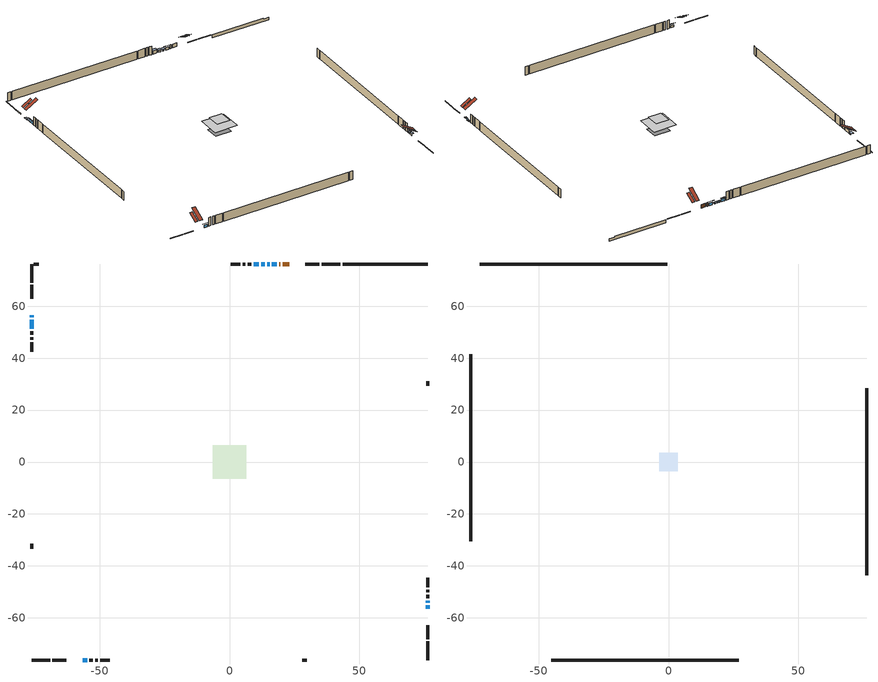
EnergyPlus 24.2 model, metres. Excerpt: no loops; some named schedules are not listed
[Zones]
conditioned space
 floor adiabatic (AdiabaticFloorConstruction): -6.4,-6.4 -6.4,6.4 6.4,6.4 6.4,-6.4 z3.56
 floor foundation (Slab1 construction): -4.4,-3.77 -4.4,3.77 4.4,3.77 4.4,-3.77 z-0.61
 wall outside (RimJoist1 construction): 42.6,76.23 35.45,76.23 / -76.23,-76.23 -69.09,-76.23 / -76.23,76.23 -76.23,69.09 / 76.23,-76.23 76.23,-69.09 z1.12:1.42
 wall outside (RimJoist2 construction): 34.52,76.23 29.13,76.23 / -68.16,-76.23 -62.76,-76.23 / -76.23,68.16 -76.23,62.76 / 76.23,-68.16 76.23,-62.76 z1.12:1.42
 wall outside (AdiabaticWallConstruction 1): 22.94,76.23 20.53,76.23 / 19.6,76.23 19.12,76.23 z1.12:3.15
 wall outside (AdiabaticWallConstruction): 18.19,76.23 16.36,76.23 / -56.57,-76.23 -54.84,-76.23 z1.12:2.39; 15.43,76.23 14.59,76.23 / -76.23,56.57 -76.23,55.73 z1.12:1.5; 76.23,-56.57 76.23,-55.15 / 13.66,76.23 12.24,76.23 z1.12:2.11; 76.23,-54.22 76.23,-53.4 z1.12:1.66; 11.31,76.23 9.25,76.23 z1.12:3.05; -76.23,54.8 -76.23,51.25 z1.12:2.8
 wall outside (Wall1 construction): 8.32,76.23 7,76.23 / -53.92,-76.23 -52.6,-76.23 / -76.23,50.32 -76.23,49 / 76.23,-52.47 76.23,-51.16 z1.12:6
 wall outside (Wall2 construction): 6.07,76.23 5.08,76.23 / -51.67,-76.23 -50.68,-76.23 / -76.23,48.07 -76.23,47.08 / 76.23,-50.23 76.23,-49.24 z1.12:6
 wall outside (Wall3 construction): 4.16,76.23 0.43,76.23 / -49.75,-76.23 -46.03,-76.23 / -76.23,46.15 -76.23,42.43 / 76.23,-48.31 76.23,-44.58 z1.12:6
 wall outside (Wall5 construction): -73.51,76.23 -75.3,76.23 / 27.92,-76.23 29.71,-76.23 / -76.23,-31.51 -76.23,-33.31 / 76.23,29.36 76.23,31.15 z1.12:6
 wall foundation (FoundationWall1 construction): 43.53,76.23,-0.61 43.53,76.23,1.12 72.96,76.23,1.12 72.96,76.23,0.62 76.23,76.23,0.62 76.23,76.23,-0.61
 window (WindowConstruction): 18.19,76.23 16.36,76.23 z1.12:2.39
 window (WindowConstruction 7): 15.43,76.23 14.59,76.23 z1.12:1.5
 window (WindowConstruction 8): -76.23,56.57 -76.23,55.73 z1.12:1.5
 window (WindowConstruction 1): -56.57,-76.23 -54.84,-76.23 z1.12:2.39
 window (WindowConstruction 2): 76.23,-56.57 76.23,-55.15 z1.12:2.11
 window (WindowConstruction 3): 76.23,-54.22 76.23,-53.4 z1.12:1.65
 window (WindowConstruction 4): 13.66,76.23 12.24,76.23 z1.12:2.11
 window (WindowConstruction 5): 11.31,76.23 9.25,76.23 z1.12:3.05
 window (WindowConstruction 6): -76.23,54.8 -76.23,51.25 z1.12:2.8
 door (Door): 22.93,76.23 20.53,76.23 z1.12:3.15
 door (Door 1): 19.6,76.23 19.12,76.23 z1.12:3.15
 ceiling adiabatic (AdiabaticFloorConstruction): 6.4,-6.4 6.4,6.4 -6.4,6.4 -6.4,-6.4 z3.56
 roof outside (Roof1 construction): 26.75,76.23,6 26.75,71.22,8.92 28.2,71.22,8.92 28.2,76.23,6; -60.38,-76.23,6 -60.38,-71.22,8.92 -61.83,-71.22,8.92 -61.83,-76.23,6; -76.23,60.38,6 -71.22,60.38,8.92 -71.22,61.83,8.92 -76.23,61.83,6; 76.23,-60.38,6 71.22,-60.38,8.92 71.22,-61.83,8.92 76.23,-61.83,6
attic - vented
 floor to conditioned space (Floor1 construction Reversed): -3.63,-3.63 -3.63,3.63 3.63,3.63 3.63,-3.63 z6
 wall outside (Wall4 construction): -0.5,76.23 -72.58,76.23 / -45.1,-76.23 26.99,-76.23 / -76.23,41.5 -76.23,-30.58 / 76.23,-43.66 76.23,28.43 z1.12:6
 roof outside (Roof2 construction): 23.86,76.23,6 23.86,69.48,9.94 25.82,69.48,9.94 25.82,76.23,6; -57.5,-76.23,6 -57.5,-69.48,9.94 -59.45,-69.48,9.94 -59.45,-76.23,6; -76.23,57.5,6 -69.48,57.5,9.94 -69.48,59.45,9.94 -76.23,59.45,6; 76.23,-57.5,6 69.48,-57.5,9.94 69.48,-59.45,9.94 76.23,-59.45,6
shading: 15.45,76.23 19.1,76.23 19.1,76.38 15.45,76.38 z3.3; 13.98,76.23 16.04,76.23 16.04,77.45 13.98,77.45 z2.11; -76.23,55.12 -76.23,57.18 -77.45,57.18 -77.45,55.12 z2.11; -53.93,-76.23 -57.48,-76.23 -57.48,-76.38 -53.93,-76.38 z3.3; 76.23,-55 76.23,-56.72 77.14,-56.72 77.14,-55 z2.26; 76.23,-53.25 76.23,-54.37 77.14,-54.37 77.14,-53.25 z1.8; 12.09,76.23 13.81,76.23 13.81,77.45 12.09,77.45 z2.26; 9.1,76.23 11.46,76.23 11.46,77.45 9.1,77.45 z3.2; -76.23,51.1 -76.23,54.95 -77.45,54.95 -77.45,51.1 z2.95
[Building]
Building 1: Terrain=Suburbs
[Site:Location]
Mont Joli AP_QC: Latitude {deg}=48.61; Longitude {deg}=-68.21; Time Zone {hr}=-5; Elevation {m}=52; Keep Site Location Information=Yes
[Site:GroundTemperature:Shallow]
-0.843868, -3.04892, -3.2255, -2.1791, 2.02165, 6.20283, 9.82768, 12.1239, 12.319, 10.4514, 6.91898, 2.86606
[Site:WaterMainsTemperature]
Calculation Method=Schedule; Temperature Schedule=mains temperature schedule
[Material] Roughness=Rough; Thermal Absorptance=0.9
Name | Thickness {m} | Conductivity {W/m-K} | Density {kg/m3} | Specific Heat {J/kg-K} | Solar Absorptance | Visible Absorptance
asphalt or fiberglass shingles | 0.00635 | 0.162714 | 1121.4 | 1465.45 | 0.4 | 0.4
ceiling loosefill ins | 0.0846667 | 0.0480833 | 16.02 | 1046.75 | 0.7 | 0.7
ceiling stud and cavity | 0.1397 | 0.180722 | 65.682 | 1177.47 | 0.7 | 0.7
concrete 4.0 in. | 0.1016 | 1.803125 | 2242.8 | 837.4 | 0.7 | 0.7
concrete 8.0 in. | 0.2032 | 1.803125 | 2242.8 | 837.4 | 0.7 | 0.7
door material | 0.04445 | 0.188738 | 512.64 | 1214.23 | 0.7 | 0.7
door material 1 | 0.04445 | 0.20624 | 512.64 | 1214.23 | 0.7 | 0.7
exterior vertical ins | 0.013071 | 0.029427 | 32.04 | 1214.23 | 0.7 | 0.7
floor covering | 0.0127 | 0.0433444 | 54.468 | 1339.84 | 0.6 | 0.6
floor rigid ins; wall rigid ins | 0.512978 | 0.029427 | 32.04 | 1214.23 | 0.7 | 0.7
floor stud and cavity | 0.1397 | 1.75129 | 37.0049 | 1207.88 | 0.7 | 0.7
furniture material conditioned space 1 | 0.1524 | 0.115458 | 640.8 | 1214.23 | 0.6 | 0.6
gypsum board | 0.0127 | 0.160291 | 801 | 837.4 | 0.6 | 0.6
gypsum board 1 | 0.0127 | 0.160291 | 801 | 837.4 | 0.7 | 0.7
osb sheathing 0.5 in. | 0.0127 | 0.115458 | 512.64 | 1214.23 | 0.7 | 0.7
osb sheathing 0.75 in. | 0.01905 | 0.115458 | 512.64 | 1214.23 | 0.7 | 0.7
osb sheathing 2.0 in. | 0.0508 | 0.115458 | 512.64 | 1214.23 | 0.7 | 0.7
rim joist stud and cavity | 0.0508 | 0.177588 | 50.32683 | 1063.81 | 0.6 | 0.6
rim joist stud and cavity 1 | 0.0508 | 0.0870077 | 125.044 | 1163.47 | 0.6 | 0.6
roof stud and cavity | 0.2032 | 0.135024 | 78.34581 | 1123.46 | 0.7 | 0.7
wall stud and cavity | 0.1397 | 0.124161 | 139.0536 | 1170.24 | 0.7 | 0.7
wall stud and cavity 1 | 0.1397 | 0.123197 | 139.0536 | 1170.24 | 0.7 | 0.7
wall stud and cavity 2 | 0.1397 | 0.124355 | 139.0536 | 1170.24 | 0.7 | 0.7
wall stud and cavity 3 | 0.0889 | 6.1454 | 50.32683 | 1063.81 | 0.6 | 0.6
wall stud and cavity 4 | 0.1397 | 0.0781381 | 139.0536 | 1170.24 | 0.7 | 0.7
wall stud and cavity 5 | 0.0889 | 0.380278 | 52.3479 | 1209.89 | 0.7 | 0.7
wall stud and cavity 6 | 0.0889 | 0.391764 | 83.0341 | 1211.67 | 0.7 | 0.7
wood siding | 0.0254 | 0.102417 | 544.68 | 1172.36 | 0.4 | 0.4
wood siding 1 | 0.00254 | 0.102417 | 544.68 | 1172.36 | 0.4 | 0.4
wood siding 2; wood siding 3; wood siding 4 | 0.0254 | 0.102417 | 544.68 | 1172.36 | 0.7 | 0.7
[WindowMaterial:SimpleGlazingSystem]
Name | U-Factor {W/m2-K} | Solar Heat Gain Coefficient
WindowMaterial | 2.305268 | 0.36
WindowMaterial 1 | 2.316624 | 0.36
WindowMaterial 2 | 2.25928 | 0.37
WindowMaterial 3 | 2.56305 | 0.29
WindowMaterial 4 | 2.07133 | 0.42
WindowMaterial 5 | 1.94301 | 0.46
WindowMaterial 6 | 5.01254 | 0.62
WindowMaterial 7 | 6.90558 | 0.69
[Construction]
AdiabaticFloorConstruction: floor stud and cavity, floor rigid ins, osb sheathing 0.75 in., floor covering
AdiabaticWallConstruction: wood siding 3, wall rigid ins, wall stud and cavity 5, gypsum board
AdiabaticWallConstruction 1: wood siding 4, wall rigid ins, wall stud and cavity 5, gypsum board
Door: door material
Door 1: door material 1
Floor1 construction Reversed: gypsum board, ceiling stud and cavity, ceiling loosefill ins
FoundationWall1 construction: concrete 8.0 in., gypsum board 1
furniture construction conditioned space 1: furniture material conditioned space 1
PartitionWallConstruction: gypsum board, wall stud and cavity 6, gypsum board
RimJoist1 construction: wood siding 2, rim joist stud and cavity
RimJoist2 construction: wood siding 2, osb sheathing 2.0 in., rim joist stud and cavity 1
Roof1 construction: asphalt or fiberglass shingles, osb sheathing 0.75 in., roof stud and cavity, gypsum board
Roof2 construction: asphalt or fiberglass shingles
Slab1 construction: concrete 4.0 in.
Wall1 construction: wood siding, osb sheathing 0.5 in., wall stud and cavity, gypsum board
Wall2 construction: wood siding, osb sheathing 0.5 in., wall stud and cavity 1, gypsum board
Wall3 construction: wood siding, osb sheathing 0.5 in., wall stud and cavity 2, gypsum board
Wall4 construction: wood siding 1, wall stud and cavity 3
Wall5 construction: wood siding, osb sheathing 0.5 in., wall stud and cavity 4, gypsum board
WindowConstruction: WindowMaterial
WindowConstruction 1: WindowMaterial 1
WindowConstruction 2; WindowConstruction 4: WindowMaterial 2
WindowConstruction 3: WindowMaterial 3
WindowConstruction 5: WindowMaterial 4
WindowConstruction 6: WindowMaterial 5
WindowConstruction 7: WindowMaterial 6
WindowConstruction 8: WindowMaterial 7
[Zone] Multiplier=1; Part of Total Floor Area=Yes
Name | Volume {m3}
attic - vented | 32.1921
conditioned space | 481.5
[Space]
Name | Zone | Volume {m3}
attic - vented 1 | attic - vented | 32.1921
conditioned space 1 | conditioned space | 481.5
[ZoneInfiltration:EffectiveLeakageArea]
infil attic - vented 1: Zone or Space=attic - vented 1; Schedule=Always On Discrete; Effective Air Leakage Area {cm2}=1835.48; Stack Coefficient=0.000612988; Wind Coefficient=1.67281e-05
[ZoneMixing]
whole house fan mix: Zone or Space=attic - vented; Schedule=Always On Continuous; Design Flow Rate Calculation Method=Flow/Zone; Design Flow Rate {m3/s}=0; Source Zone or Space=conditioned space
[SurfaceProperty:ExposedFoundationPerimeter]
Slab1: Exposed Perimeter Calculation Method=TotalExposedPerimeter; Total Exposed Perimeter {m}=32.706
[InternalMass] Zone or ZoneList=conditioned space; Space or SpaceList=conditioned space 1
Name | Construction | Surface Area {m2}
furniture mass conditioned space 1 | furniture construction conditioned space 1 | 92.0402
partition wall mass | PartitionWallConstruction | 230.1
[Lights]
interior lighting: Zone or ZoneList or Space or SpaceList=conditioned space 1; Schedule=interior lighting schedule; Design Level Calculation Method=LightingLevel; Lighting Level {W}=343.2; Return Air Fraction=0; Fraction Radiant=0.6; Fraction Visible=0.2; Fraction Replaceable=1
[People]
occupants: Zone or ZoneList or Space or SpaceList=conditioned space 1; Number of People Schedule=occupants schedule; Number of People Calculation Method=People; Number of People=3; Fraction Radiant=0.314171; Sensible Heat Fraction=0.56303; Activity Level Schedule=occupants activity schedule; Carbon Dioxide Generation Rate {m3/s-W}=0; Enable ASHRAE 55 Comfort Warnings=No; Mean Radiant Temperature Calculation Type=EnclosureAveraged
[ElectricEquipment] Zone or ZoneList or Space or SpaceList=conditioned space 1; Design Level Calculation Method=EquipmentLevel
Name | Schedule | Design Level {W} | Fraction Latent | Fraction Radiant | Fraction Lost
clothes dryer | clothes dryer schedule | 140.772 | 0.015 | 0.081 | 0.85
clothes washer | clothes washer schedule | 32.1985 | 0.03 | 0.162 | 0.7
cooking range | cooking range schedule | 215.147 | 0.08 | 0.432 | 0.2
dishwasher | dishwasher schedule | 66.8632 | 0.3 | 0.18 | 0.4
fridge | fridge schedule | 72.9452 | 0 | 0.6 | 0
mech vent house fan | mech vent house fan schedule | 0 | 0 | 0 | 1
mech vent house fan cfis | mech vent house fan cfis schedule | 0 | 0 | 0 | 0
mech vent range fan 0 | mech vent range fan 0 schedule | 57 | 0 | 0 | 1
misc plug loads | misc plug loads schedule | 494.7 | 0.045 | 0.513 | 0.1
whole house fan | Always On Discrete | 0 | 0 | 0 | 1
[OtherEquipment] Zone or ZoneList or Space or SpaceList=conditioned space 1; Design Level Calculation Method=EquipmentLevel
Name | Fuel Type | Schedule | Design Level {W} | Fraction Latent | Fraction Radiant | Fraction Lost
clothes dryer 1 | Electricity | clothes dryer schedule | 0 | 0.015 | 0.081 | 0.85
cooking range 1 | Electricity | cooking range schedule | 0 | 0.08 | 0.432 | 0.2
general water use latent | None | general water use schedule | 62.594 | 1 | 0 | 0
general water use sensible | None | general water use schedule | -61.6891 | 0 | 0.6 | 0
mech vent house fan latent load | None | Always On Discrete | 0 | 1 | 0 | 0
mech vent house fan sensible load | None | Always On Discrete | 0 | 0 | 0 | 0
water heater energy adjustment1 | Electricity | Always On Discrete | 0.01 | 0 | 0 | 1
[ZoneInfiltration:DesignFlowRate] Zone or ZoneList or Space or SpaceList=conditioned space 1; Schedule=Always On Discrete; Design Flow Rate Calculation Method=Flow/Zone; Design Flow Rate {m3/s}=0
infil flow; natural vent flow; whole house fan flow
[ZoneControl:Thermostat]
conditioned space Thermostat: Zone or ZoneList=conditioned space; Control Type Schedule=conditioned space Thermostat Schedule; Control 1=conditioned space temperature setpoint; Temperature Difference Between Cutout And Setpoint {deltaC}=0
[ThermostatSetpoint:DualSetpoint]
conditioned space temperature setpoint: Heating Setpoint Temperature Schedule=heating setpoint; Cooling Setpoint Temperature Schedule=cooling setpoint
[Zone equipment]
conditioned space: electric baseboard
[Foundation:Kiva]
Foundation Kiva 1: Initial Indoor Air Temperature {C}=18; Wall Height Above Grade {m}=1.12002; Wall Depth Below Slab {m}=0.2032; Custom Block Material Name 1=exterior vertical ins; Custom Block Depth 1 {m}=1.73001; Custom Block X Position 1 {m}=0.2159; Custom Block Z Position 1 {m}=0
[Foundation:Kiva:Settings]
Soil Conductivity {W/m-K}=0.849921; Soil Density {kg/m3}=1842.3; Soil Specific Heat {J/kg-K}=418.7; Ground Solar Absorptivity=0.9; Ground Thermal Absorptivity=0.9; Ground Surface Roughness {m}=0.03; Far-Field Width {m}=40; Deep-Ground Boundary Condition=ZeroFlux; Deep-Ground Depth {m}=40; Minimum Cell Dimension {m}=0.2; Maximum Cell Growth Coefficient=3; Simulation Timestep=Timestep
[Exterior:Lights]
exterior lighting: Schedule=exterior lighting schedule; Design Level {W}=75.6
[EnergyManagementSystem:Sensor] Output:Variable or Output:Meter Index Key=conditioned space
Name | Output:Variable or Output:Meter
conditioned_space_clg_unmet_s | Zone Cooling Setpoint Not Met Time
conditioned_space_htg_unmet_s | Zone Heating Setpoint Not Met Time
fridge_tin_s; tin_s; tin_s_1 | Zone Mean Air Temperature
tout_s | Zone Outdoor Air Drybulb Temperature
win_s | Zone Air Humidity Ratio
[Schedule:Constant]
Name | Hourly Value
Always On Continuous; mech vent house fan schedule; mech vent house fan cfis schedule; Always On Discrete | 1
occupants activity schedule | 117.228
fridge schedule | 0
[Schedule:Week:Daily]
interior lighting schedule Week Rule - Jan1-Jan27: interior lighting schedule day, interior lighting schedule day, interior lighting schedule day, interior lighting schedule day, interior lighting schedule day, interior lighting schedule day, interior lighting schedule day, interior lighting schedule default day, interior lighting schedule default day, interior lighting schedule default day, interior lighting schedule default day, interior lighting schedule default day
interior lighting schedule Week Rule - Jan28-Feb3: interior lighting schedule day, interior lighting schedule day, interior lighting schedule day, interior lighting schedule day, interior lighting schedule day 1, interior lighting schedule day 1, interior lighting schedule day 1, interior lighting schedule default day, interior lighting schedule default day, interior lighting schedule default day, interior lighting schedule default day, interior lighting schedule default day
interior lighting schedule Week Rule - Feb4-Feb24: interior lighting schedule day 1, interior lighting schedule day 1, interior lighting schedule day 1, interior lighting schedule day 1, interior lighting schedule day 1, interior lighting schedule day 1, interior lighting schedule day 1, interior lighting schedule default day, interior lighting schedule default day, interior lighting schedule default day, interior lighting schedule default day, interior lighting schedule default day
interior lighting schedule Week Rule - Feb25-Mar3: interior lighting schedule day 1, interior lighting schedule day 1, interior lighting schedule day 1, interior lighting schedule day 1, interior lighting schedule day 2, interior lighting schedule day 2, interior lighting schedule day 2, interior lighting schedule default day, interior lighting schedule default day, interior lighting schedule default day, interior lighting schedule default day, interior lighting schedule default day
interior lighting schedule Week Rule - Mar4-Mar31: interior lighting schedule day 2, interior lighting schedule day 2, interior lighting schedule day 2, interior lighting schedule day 2, interior lighting schedule day 2, interior lighting schedule day 2, interior lighting schedule day 2, interior lighting schedule default day, interior lighting schedule default day, interior lighting schedule default day, interior lighting schedule default day, interior lighting schedule default day
interior lighting schedule Week Rule - Apr1-Apr28: interior lighting schedule day 3, interior lighting schedule day 3, interior lighting schedule day 3, interior lighting schedule day 3, interior lighting schedule day 3, interior lighting schedule day 3, interior lighting schedule day 3, interior lighting schedule default day, interior lighting schedule default day, interior lighting schedule default day, interior lighting schedule default day, interior lighting schedule default day
interior lighting schedule Week Rule - Apr29-May5: interior lighting schedule day 3, interior lighting schedule day 3, interior lighting schedule day 4, interior lighting schedule day 4, interior lighting schedule day 4, interior lighting schedule day 4, interior lighting schedule day 4, interior lighting schedule default day, interior lighting schedule default day, interior lighting schedule default day, interior lighting schedule default day, interior lighting schedule default day
interior lighting schedule Week Rule - May6-May26: interior lighting schedule day 4, interior lighting schedule day 4, interior lighting schedule day 4, interior lighting schedule day 4, interior lighting schedule day 4, interior lighting schedule day 4, interior lighting schedule day 4, interior lighting schedule default day, interior lighting schedule default day, interior lighting schedule default day, interior lighting schedule default day, interior lighting schedule default day
interior lighting schedule Week Rule - May27-Jun2: interior lighting schedule day 4, interior lighting schedule day 4, interior lighting schedule day 4, interior lighting schedule day 4, interior lighting schedule day 4, interior lighting schedule day 5, interior lighting schedule day 5, interior lighting schedule default day, interior lighting schedule default day, interior lighting schedule default day, interior lighting schedule default day, interior lighting schedule default day
interior lighting schedule Week Rule - Jun3-Jun30: interior lighting schedule day 5, interior lighting schedule day 5, interior lighting schedule day 5, interior lighting schedule day 5, interior lighting schedule day 5, interior lighting schedule day 5, interior lighting schedule day 5, interior lighting schedule default day, interior lighting schedule default day, interior lighting schedule default day, interior lighting schedule default day, interior lighting schedule default day
interior lighting schedule Week Rule - Jul1-Jul28: interior lighting schedule day 6, interior lighting schedule day 6, interior lighting schedule day 6, interior lighting schedule day 6, interior lighting schedule day 6, interior lighting schedule day 6, interior lighting schedule day 6, interior lighting schedule default day, interior lighting schedule default day, interior lighting schedule default day, interior lighting schedule default day, interior lighting schedule default day
interior lighting schedule Week Rule - Jul29-Aug4: interior lighting schedule day 6, interior lighting schedule day 6, interior lighting schedule day 6, interior lighting schedule day 7, interior lighting schedule day 7, interior lighting schedule day 7, interior lighting schedule day 7, interior lighting schedule default day, interior lighting schedule default day, interior lighting schedule default day, interior lighting schedule default day, interior lighting schedule default day
interior lighting schedule Week Rule - Aug5-Aug25: interior lighting schedule day 7, interior lighting schedule day 7, interior lighting schedule day 7, interior lighting schedule day 7, interior lighting schedule day 7, interior lighting schedule day 7, interior lighting schedule day 7, interior lighting schedule default day, interior lighting schedule default day, interior lighting schedule default day, interior lighting schedule default day, interior lighting schedule default day
interior lighting schedule Week Rule - Aug26-Sep1: interior lighting schedule day 7, interior lighting schedule day 7, interior lighting schedule day 7, interior lighting schedule day 7, interior lighting schedule day 7, interior lighting schedule day 7, interior lighting schedule day 8, interior lighting schedule default day, interior lighting schedule default day, interior lighting schedule default day, interior lighting schedule default day, interior lighting schedule default day
interior lighting schedule Week Rule - Sep2-Sep29: interior lighting schedule day 8, interior lighting schedule day 8, interior lighting schedule day 8, interior lighting schedule day 8, interior lighting schedule day 8, interior lighting schedule day 8, interior lighting schedule day 8, interior lighting schedule default day, interior lighting schedule default day, interior lighting schedule default day, interior lighting schedule default day, interior lighting schedule default day
interior lighting schedule Week Rule - Sep30-Oct6: interior lighting schedule day 8, interior lighting schedule day 9, interior lighting schedule day 9, interior lighting schedule day 9, interior lighting schedule day 9, interior lighting schedule day 9, interior lighting schedule day 9, interior lighting schedule default day, interior lighting schedule default day, interior lighting schedule default day, interior lighting schedule default day, interior lighting schedule default day
interior lighting schedule Week Rule - Oct7-Oct27: interior lighting schedule day 9, interior lighting schedule day 9, interior lighting schedule day 9, interior lighting schedule day 9, interior lighting schedule day 9, interior lighting schedule day 9, interior lighting schedule day 9, interior lighting schedule default day, interior lighting schedule default day, interior lighting schedule default day, interior lighting schedule default day, interior lighting schedule default day
interior lighting schedule Week Rule - Oct28-Nov3: interior lighting schedule day 9, interior lighting schedule day 9, interior lighting schedule day 9, interior lighting schedule day 9, interior lighting schedule day 10, interior lighting schedule day 10, interior lighting schedule day 10, interior lighting schedule default day, interior lighting schedule default day, interior lighting schedule default day, interior lighting schedule default day, interior lighting schedule default day
interior lighting schedule Week Rule - Nov4-Nov24: interior lighting schedule day 10, interior lighting schedule day 10, interior lighting schedule day 10, interior lighting schedule day 10, interior lighting schedule day 10, interior lighting schedule day 10, interior lighting schedule day 10, interior lighting schedule default day, interior lighting schedule default day, interior lighting schedule default day, interior lighting schedule default day, interior lighting schedule default day
interior lighting schedule Week Rule - Nov25-Dec1: interior lighting schedule day 10, interior lighting schedule day 10, interior lighting schedule day 10, interior lighting schedule day 10, interior lighting schedule day 10, interior lighting schedule day 10, interior lighting schedule day 11, interior lighting schedule default day, interior lighting schedule default day, interior lighting schedule default day, interior lighting schedule default day, interior lighting schedule default day
interior lighting schedule Week Rule - Dec2-Dec31: interior lighting schedule day 11, interior lighting schedule day 11, interior lighting schedule day 11, interior lighting schedule day 11, interior lighting schedule day 11, interior lighting schedule day 11, interior lighting schedule day 11, interior lighting schedule default day, interior lighting schedule default day, interior lighting schedule default day, interior lighting schedule default day, interior lighting schedule default day
occupants schedule Week Rule - Jan1-Dec31: occupants schedule day, occupants schedule day, occupants schedule day, occupants schedule day, occupants schedule day, occupants schedule day, occupants schedule day, occupants schedule default day, occupants schedule default day, occupants schedule default day, occupants schedule default day, occupants schedule default day
clothes dryer schedule Week Rule - Jan1-Dec31: clothes dryer schedule day, clothes dryer schedule day, clothes dryer schedule day, clothes dryer schedule day, clothes dryer schedule day, clothes dryer schedule day, clothes dryer schedule day, clothes dryer schedule default day, clothes dryer schedule default day, clothes dryer schedule default day, clothes dryer schedule default day, clothes dryer schedule default day
clothes washer schedule Week Rule - Jan1-Dec31: clothes washer schedule day, clothes washer schedule day, clothes washer schedule day, clothes washer schedule day, clothes washer schedule day, clothes washer schedule day, clothes washer schedule day, clothes washer schedule default day, clothes washer schedule default day, clothes washer schedule default day, clothes washer schedule default day, clothes washer schedule default day
cooking range schedule Week Rule - Jan1-Dec31: cooking range schedule day, cooking range schedule day, cooking range schedule day, cooking range schedule day, cooking range schedule day, cooking range schedule day, cooking range schedule day, cooking range schedule default day, cooking range schedule default day, cooking range schedule default day, cooking range schedule default day, cooking range schedule default day
dishwasher schedule Week Rule - Jan1-Dec31: dishwasher schedule day, dishwasher schedule day, dishwasher schedule day, dishwasher schedule day, dishwasher schedule day, dishwasher schedule day, dishwasher schedule day, dishwasher schedule default day, dishwasher schedule default day, dishwasher schedule default day, dishwasher schedule default day, dishwasher schedule default day
mech vent range fan 0 schedule Week Rule - Jan1-Dec31: mech vent range fan 0 schedule day, mech vent range fan 0 schedule day, mech vent range fan 0 schedule day, mech vent range fan 0 schedule day, mech vent range fan 0 schedule day, mech vent range fan 0 schedule day, mech vent range fan 0 schedule day, mech vent range fan 0 schedule default day, mech vent range fan 0 schedule default day, mech vent range fan 0 schedule default day, mech vent range fan 0 schedule default day, mech vent range fan 0 schedule default day
misc plug loads schedule Week Rule - Jan1-Dec31: misc plug loads schedule day, misc plug loads schedule day, misc plug loads schedule day, misc plug loads schedule day, misc plug loads schedule day, misc plug loads schedule day, misc plug loads schedule day, misc plug loads schedule default day, misc plug loads schedule default day, misc plug loads schedule default day, misc plug loads schedule default day, misc plug loads schedule default day
general water use schedule Week Rule - Jan1-Dec31: general water use schedule day, general water use schedule day, general water use schedule day, general water use schedule day, general water use schedule day, general water use schedule day, general water use schedule day, general water use schedule default day, general water use schedule default day, general water use schedule default day, general water use schedule default day, general water use schedule default day
exterior lighting schedule Week Rule - Jan1-Jan27: exterior lighting schedule day, exterior lighting schedule day, exterior lighting schedule day, exterior lighting schedule day, exterior lighting schedule day, exterior lighting schedule day, exterior lighting schedule day, exterior lighting schedule default day, exterior lighting schedule default day, exterior lighting schedule default day, exterior lighting schedule default day, exterior lighting schedule default day
exterior lighting schedule Week Rule - Jan28-Feb3: exterior lighting schedule day, exterior lighting schedule day, exterior lighting schedule day, exterior lighting schedule day, exterior lighting schedule day 1, exterior lighting schedule day 1, exterior lighting schedule day 1, exterior lighting schedule default day, exterior lighting schedule default day, exterior lighting schedule default day, exterior lighting schedule default day, exterior lighting schedule default day
exterior lighting schedule Week Rule - Feb4-Feb24: exterior lighting schedule day 1, exterior lighting schedule day 1, exterior lighting schedule day 1, exterior lighting schedule day 1, exterior lighting schedule day 1, exterior lighting schedule day 1, exterior lighting schedule day 1, exterior lighting schedule default day, exterior lighting schedule default day, exterior lighting schedule default day, exterior lighting schedule default day, exterior lighting schedule default day
exterior lighting schedule Week Rule - Feb25-Mar3: exterior lighting schedule day 1, exterior lighting schedule day 1, exterior lighting schedule day 1, exterior lighting schedule day 1, exterior lighting schedule day 2, exterior lighting schedule day 2, exterior lighting schedule day 2, exterior lighting schedule default day, exterior lighting schedule default day, exterior lighting schedule default day, exterior lighting schedule default day, exterior lighting schedule default day
exterior lighting schedule Week Rule - Mar4-Mar31: exterior lighting schedule day 2, exterior lighting schedule day 2, exterior lighting schedule day 2, exterior lighting schedule day 2, exterior lighting schedule day 2, exterior lighting schedule day 2, exterior lighting schedule day 2, exterior lighting schedule default day, exterior lighting schedule default day, exterior lighting schedule default day, exterior lighting schedule default day, exterior lighting schedule default day
exterior lighting schedule Week Rule - Apr1-Apr28: exterior lighting schedule day 3, exterior lighting schedule day 3, exterior lighting schedule day 3, exterior lighting schedule day 3, exterior lighting schedule day 3, exterior lighting schedule day 3, exterior lighting schedule day 3, exterior lighting schedule default day, exterior lighting schedule default day, exterior lighting schedule default day, exterior lighting schedule default day, exterior lighting schedule default day
exterior lighting schedule Week Rule - Apr29-May5: exterior lighting schedule day 3, exterior lighting schedule day 3, exterior lighting schedule day 4, exterior lighting schedule day 4, exterior lighting schedule day 4, exterior lighting schedule day 4, exterior lighting schedule day 4, exterior lighting schedule default day, exterior lighting schedule default day, exterior lighting schedule default day, exterior lighting schedule default day, exterior lighting schedule default day
exterior lighting schedule Week Rule - May6-May26: exterior lighting schedule day 4, exterior lighting schedule day 4, exterior lighting schedule day 4, exterior lighting schedule day 4, exterior lighting schedule day 4, exterior lighting schedule day 4, exterior lighting schedule day 4, exterior lighting schedule default day, exterior lighting schedule default day, exterior lighting schedule default day, exterior lighting schedule default day, exterior lighting schedule default day
exterior lighting schedule Week Rule - May27-Jun2: exterior lighting schedule day 4, exterior lighting schedule day 4, exterior lighting schedule day 4, exterior lighting schedule day 4, exterior lighting schedule day 4, exterior lighting schedule day 5, exterior lighting schedule day 5, exterior lighting schedule default day, exterior lighting schedule default day, exterior lighting schedule default day, exterior lighting schedule default day, exterior lighting schedule default day
exterior lighting schedule Week Rule - Jun3-Jun30: exterior lighting schedule day 5, exterior lighting schedule day 5, exterior lighting schedule day 5, exterior lighting schedule day 5, exterior lighting schedule day 5, exterior lighting schedule day 5, exterior lighting schedule day 5, exterior lighting schedule default day, exterior lighting schedule default day, exterior lighting schedule default day, exterior lighting schedule default day, exterior lighting schedule default day
exterior lighting schedule Week Rule - Jul1-Jul28: exterior lighting schedule day 6, exterior lighting schedule day 6, exterior lighting schedule day 6, exterior lighting schedule day 6, exterior lighting schedule day 6, exterior lighting schedule day 6, exterior lighting schedule day 6, exterior lighting schedule default day, exterior lighting schedule default day, exterior lighting schedule default day, exterior lighting schedule default day, exterior lighting schedule default day
exterior lighting schedule Week Rule - Jul29-Aug4: exterior lighting schedule day 6, exterior lighting schedule day 6, exterior lighting schedule day 6, exterior lighting schedule day 7, exterior lighting schedule day 7, exterior lighting schedule day 7, exterior lighting schedule day 7, exterior lighting schedule default day, exterior lighting schedule default day, exterior lighting schedule default day, exterior lighting schedule default day, exterior lighting schedule default day
exterior lighting schedule Week Rule - Aug5-Aug25: exterior lighting schedule day 7, exterior lighting schedule day 7, exterior lighting schedule day 7, exterior lighting schedule day 7, exterior lighting schedule day 7, exterior lighting schedule day 7, exterior lighting schedule day 7, exterior lighting schedule default day, exterior lighting schedule default day, exterior lighting schedule default day, exterior lighting schedule default day, exterior lighting schedule default day
exterior lighting schedule Week Rule - Aug26-Sep1: exterior lighting schedule day 7, exterior lighting schedule day 7, exterior lighting schedule day 7, exterior lighting schedule day 7, exterior lighting schedule day 7, exterior lighting schedule day 7, exterior lighting schedule day 8, exterior lighting schedule default day, exterior lighting schedule default day, exterior lighting schedule default day, exterior lighting schedule default day, exterior lighting schedule default day
[Schedule:Year]
interior lighting schedule: interior lighting schedule Week Rule - Jan1-Jan27, 1, 1, 1, 27, interior lighting schedule Week Rule - Jan28-Feb3, 1, 28, 2, 3, interior lighting schedule Week Rule - Feb4-Feb24, 2, 4, 2, 24, interior lighting schedule Week Rule - Feb25-Mar3, 2, 25, 3, 3, interior lighting schedule Week Rule - Mar4-Mar31, 3, 4, 3, 31, interior lighting schedule Week Rule - Apr1-Apr28, 4, 1, 4, 28, interior lighting schedule Week Rule - Apr29-May5, 4, 29, 5, 5, interior lighting schedule Week Rule - May6-May26, 5, 6, 5, 26, interior lighting schedule Week Rule - May27-Jun2, 5, 27, 6, 2, interior lighting schedule Week Rule - Jun3-Jun30, 6, 3, 6, 30, interior lighting schedule Week Rule - Jul1-Jul28, 7, 1, 7, 28, interior lighting schedule Week Rule - Jul29-Aug4, 7, 29, 8, 4, interior lighting schedule Week Rule - Aug5-Aug25, 8, 5, 8, 25, interior lighting schedule Week Rule - Aug26-Sep1, 8, 26, 9, 1, interior lighting schedule Week Rule - Sep2-Sep29, 9, 2, 9, 29, interior lighting schedule Week Rule - Sep30-Oct6, 9, 30, 10, 6, interior lighting schedule Week Rule - Oct7-Oct27, 10, 7, 10, 27, interior lighting schedule Week Rule - Oct28-Nov3, 10, 28, 11, 3, interior lighting schedule Week Rule - Nov4-Nov24, 11, 4, 11, 24, interior lighting schedule Week Rule - Nov25-Dec1, 11, 25, 12, 1, interior lighting schedule Week Rule - Dec2-Dec31, 12, 2, 12, 31
occupants schedule: occupants schedule Week Rule - Jan1-Dec31, 1, 1, 12, 31
clothes dryer schedule: clothes dryer schedule Week Rule - Jan1-Dec31, 1, 1, 12, 31
clothes washer schedule: clothes washer schedule Week Rule - Jan1-Dec31, 1, 1, 12, 31
cooking range schedule: cooking range schedule Week Rule - Jan1-Dec31, 1, 1, 12, 31
dishwasher schedule: dishwasher schedule Week Rule - Jan1-Dec31, 1, 1, 12, 31
mech vent range fan 0 schedule: mech vent range fan 0 schedule Week Rule - Jan1-Dec31, 1, 1, 12, 31
misc plug loads schedule: misc plug loads schedule Week Rule - Jan1-Dec31, 1, 1, 12, 31
general water use schedule: general water use schedule Week Rule - Jan1-Dec31, 1, 1, 12, 31
exterior lighting schedule: exterior lighting schedule Week Rule - Jan1-Jan27, 1, 1, 1, 27, exterior lighting schedule Week Rule - Jan28-Feb3, 1, 28, 2, 3, exterior lighting schedule Week Rule - Feb4-Feb24, 2, 4, 2, 24, exterior lighting schedule Week Rule - Feb25-Mar3, 2, 25, 3, 3, exterior lighting schedule Week Rule - Mar4-Mar31, 3, 4, 3, 31, exterior lighting schedule Week Rule - Apr1-Apr28, 4, 1, 4, 28, exterior lighting schedule Week Rule - Apr29-May5, 4, 29, 5, 5, exterior lighting schedule Week Rule - May6-May26, 5, 6, 5, 26, exterior lighting schedule Week Rule - May27-Jun2, 5, 27, 6, 2, exterior lighting schedule Week Rule - Jun3-Jun30, 6, 3, 6, 30, exterior lighting schedule Week Rule - Jul1-Jul28, 7, 1, 7, 28, exterior lighting schedule Week Rule - Jul29-Aug4, 7, 29, 8, 4, exterior lighting schedule Week Rule - Aug5-Aug25, 8, 5, 8, 25, exterior lighting schedule Week Rule - Aug26-Sep1, 8, 26, 9, 1, exterior lighting schedule Week Rule - Sep2-Sep29, 9, 2, 9, 29, exterior lighting schedule Week Rule - Sep30-Oct6, 9, 30, 10, 6, exterior lighting schedule Week Rule - Oct7-Oct27, 10, 7, 10, 27, exterior lighting schedule Week Rule - Oct28-Nov3, 10, 28, 11, 3, exterior lighting schedule Week Rule - Nov4-Nov24, 11, 4, 11, 24, exterior lighting schedule Week Rule - Nov25-Dec1, 11, 25, 12, 1, exterior lighting schedule Week Rule - Dec2-Dec31, 12, 2, 12, 31
[Schedule:Compact]
conditioned space Thermostat Schedule: Through: 12/31, For: AllDays, Until: 24:00, 4
mains temperature schedule: Through: 01/01, For: AllDays, Until: 24:00, 4.55833, Through: 01/02, For: AllDays, Until: 24:00, 4.48833, Through: 01/03, For: AllDays, Until: 24:00, 4.41944, Through: 01/04, For: AllDays, Until: 24:00, 4.35111, Through: 01/05, For: AllDays, Until: 24:00, 4.28389, Through: 01/06, For: AllDays, Until: 24:00, 4.21778, Through: 01/07, For: AllDays, Until: 24:00, 4.15278, Through: 01/08, For: AllDays, Until: 24:00, 4.08889, Through: 01/09, For: AllDays, Until: 24:00, 4.02611, Through: 01/10, For: AllDays, Until: 24:00, 3.96444, Through: 01/11, For: AllDays, Until: 24:00, 3.90333, Through: 01/12, For: AllDays, Until: 24:00, 3.84389, Through: 01/13, For: AllDays, Until: 24:00, 3.78556, Through: 01/14, For: AllDays, Until: 24:00, 3.72833, Through: 01/15, For: AllDays, Until: 24:00, 3.67222, Through: 01/16, For: AllDays, Until: 24:00, 3.61722, Through: 01/17, For: AllDays, Until: 24:00, 3.56333, Through: 01/18, For: AllDays, Until: 24:00, 3.51111, Through: 01/19, For: AllDays, Until: 24:00, 3.46, Through: 01/20, For: AllDays, Until: 24:00, 3.41, Through: 01/21, For: AllDays, Until: 24:00, 3.36111, Through: 01/22, For: AllDays, Until: 24:00, 3.31389, Through: 01/23, For: AllDays, Until: 24:00, 3.26778, Through: 01/24, For: AllDays, Until: 24:00, 3.22278, Through: 01/25, For: AllDays, Until: 24:00, 3.17944, Through: 01/26, For: AllDays, Until: 24:00, 3.13722, Through: 01/27, For: AllDays, Until: 24:00, 3.09667, Through: 01/28, For: AllDays, Until: 24:00, 3.05722, Through: 01/29, For: AllDays, Until: 24:00, 3.01944, Through: 01/30, For: AllDays, Until: 24:00, 2.98278, Through: 01/31, For: AllDays, Until: 24:00, 2.94778, Through: 02/01, For: AllDays, Until: 24:00, 2.91389, Through: 02/02, For: AllDays, Until: 24:00, 2.88167, Through: 02/03, For: AllDays, Until: 24:00, 2.85056, Through: 02/04, For: AllDays, Until: 24:00, 2.82111, Through: 02/05, For: AllDays, Until: 24:00, 2.79278, Through: 02/06, For: AllDays, Until: 24:00, 2.76667, Through: 02/07, For: AllDays, Until: 24:00, 2.74111, Through: 02/08, For: AllDays, Until: 24:00, 2.71778, Through: 02/09, For: AllDays, Until: 24:00, 2.69556, Through: 02/10, For: AllDays, Until: 24:00, 2.675, Through: 02/11, For: AllDays, Until: 24:00, 2.65556, Through: 02/12, For: AllDays, Until: 24:00, 2.63833, Through: 02/13, For: AllDays, Until: 24:00, 2.62222, Through: 02/14, For: AllDays, Until: 24:00, 2.60722, Through: 02/15, For: AllDays, Until: 24:00, 2.59389, Through: 02/16, For: AllDays, Until: 24:00, 2.58278, Through: 02/17, For: AllDays, Until: 24:00, 2.57222, Through: 02/18, For: AllDays, Until: 24:00, 2.56389, Through: 02/19, For: AllDays, Until: 24:00, 2.55667, Through: 02/20, For: AllDays, Until: 24:00, 2.55111, Through: 02/21, For: AllDays, Until: 24:00, 2.54722, Through: 02/22, For: AllDays, Until: 24:00, 2.545, Through: 02/23, For: AllDays, Until: 24:00, 2.54389, Through: 02/24, For: AllDays, Until: 24:00, 2.54444, Through: 02/25, For: AllDays, Until: 24:00, 2.54667, Through: 02/26, For: AllDays, Until: 24:00, 2.55056, Through: 02/27, For: AllDays, Until: 24:00, 2.55556, Through: 02/28, For: AllDays, Until: 24:00, 2.56222, Through: 03/01, For: AllDays, Until: 24:00, 2.57056, Through: 03/02, For: AllDays, Until: 24:00, 2.58, Through: 03/03, For: AllDays, Until: 24:00, 2.59167, Through: 03/04, For: AllDays, Until: 24:00, 2.60444, Through: 03/05, For: AllDays, Until: 24:00, 2.61889, Through: 03/06, For: AllDays, Until: 24:00, 2.63444, Through: 03/07, For: AllDays, Until: 24:00, 2.65167, Through: 03/08, For: AllDays, Until: 24:00, 2.67056, Through: 03/09, For: AllDays, Until: 24:00, 2.69111, Through: 03/10, For: AllDays, Until: 24:00, 2.71278, Through: 03/11, For: AllDays, Until: 24:00, 2.73611, Through: 03/12, For: AllDays, Until: 24:00, 2.76111, Through: 03/13, For: AllDays, Until: 24:00, 2.78722, Through: 03/14, For: AllDays, Until: 24:00, 2.815, Through: 03/15, For: AllDays, Until: 24:00, 2.84389, Through: 03/16, For: AllDays, Until: 24:00, 2.87444, Through: 03/17, For: AllDays, Until: 24:00, 2.90667, Through: 03/18, For: AllDays, Until: 24:00, 2.94, Through: 03/19, For: AllDays, Until: 24:00, 2.975, Through: 03/20, For: AllDays, Until: 24:00, 3.01111, Through: 03/21, For: AllDays, Until: 24:00, 3.04889, Through: 03/22, For: AllDays, Until: 24:00, 3.08833, Through: 03/23, For: AllDays, Until: 24:00, 3.12833, Through: 03/24, For: AllDays, Until: 24:00, 3.17056, Through: 03/25, For: AllDays, Until: 24:00, 3.21333, Through: 03/26, For: AllDays, Until: 24:00, 3.25778, Through: 03/27, For: AllDays, Until: 24:00, 3.30389, Through: 03/28, For: AllDays, Until: 24:00, 3.35111, Through: 03/29, For: AllDays, Until: 24:00, 3.39944, Through: 03/30, For: AllDays, Until: 24:00, 3.44889, Through: 03/31, For: AllDays, Until: 24:00, 3.5, Through: 04/01, For: AllDays, Until: 24:00, 3.55222, Through: 04/02, For: AllDays, Until: 24:00, 3.60556, Through: 04/03, For: AllDays, Until: 24:00, 3.66, Through: 04/04, For: AllDays, Until: 24:00, 3.71611, Through: 04/05, For: AllDays, Until: 24:00, 3.77278, Through: 04/06, For: AllDays, Until: 24:00, 3.83111, Through: 04/07, For: AllDays, Until: 24:00, 3.89056, Through: 04/08, For: AllDays, Until: 24:00, 3.95111, Through: 04/09, For: AllDays, Until: 24:00, 4.01278, Through: 04/10, For: AllDays, Until: 24:00, 4.075, Through: 04/11, For: AllDays, Until: 24:00, 4.13889, Through: 04/12, For: AllDays, Until: 24:00, 4.20389, Through: 04/13, For: AllDays, Until: 24:00, 4.27, Through: 04/14, For: AllDays, Until: 24:00, 4.33667, Through: 04/15, For: AllDays, Until: 24:00, 4.40444, Through: 04/16, For: AllDays, Until: 24:00, 4.47333, Through: 04/17, For: AllDays, Until: 24:00, 4.54333, Through: 04/18, For: AllDays, Until: 24:00, 4.61389, Through: 04/19, For: AllDays, Until: 24:00, 4.68556, Through: 04/20, For: AllDays, Until: 24:00, 4.75833, Through: 04/21, For: AllDays, Until: 24:00, 4.83167, Through: 04/22, For: AllDays, Until: 24:00, 4.90611, Through: 04/23, For: AllDays, Until: 24:00, 4.98111, Through: 04/24, For: AllDays, Until: 24:00, 5.05722, Through: 04/25, For: AllDays, Until: 24:00, 5.13389, Through: 04/26, For: AllDays, Until: 24:00, 5.21167, Through: 04/27, For: AllDays, Until: 24:00, 5.29, Through: 04/28, For: AllDays, Until: 24:00, 5.36889, Through: 04/29, For: AllDays, Until: 24:00, 5.44833, Through: 04/30, For: AllDays, Until: 24:00, 5.52889, Through: 05/01, For: AllDays, Until: 24:00, 5.61, Through: 05/02, For: AllDays, Until: 24:00, 5.69111, Through: 05/03, For: AllDays, Until: 24:00, 5.77333, Through: 05/04, For: AllDays, Until: 24:00, 5.85667, Through: 05/05, For: AllDays, Until: 24:00, 5.94, Through: 05/06, For: AllDays, Until: 24:00, 6.02389, Through: 05/07, For: AllDays, Until: 24:00, 6.10778, Through: 05/08, For: AllDays, Until: 24:00, 6.19278, Through: 05/09, For: AllDays, Until: 24:00, 6.27833, Through: 05/10, For: AllDays, Until: 24:00, 6.36389, Through: 05/11, For: AllDays, Until: 24:00, 6.45, Through: 05/12, For: AllDays, Until: 24:00, 6.53667, Through: 05/13, For: AllDays, Until: 24:00, 6.62333, Through: 05/14, For: AllDays, Until: 24:00, 6.71056, Through: 05/15, For: AllDays, Until: 24:00, 6.79778, Through: 05/16, For: AllDays, Until: 24:00, 6.88556, Through: 05/17, For: AllDays, Until: 24:00, 6.97389, Through: 05/18, For: AllDays, Until: 24:00, 7.06222, Through: 05/19, For: AllDays, Until: 24:00, 7.15056, Through: 05/20, For: AllDays, Until: 24:00, 7.23889, Through: 05/21, For: AllDays, Until: 24:00, 7.32778, Through: 05/22, For: AllDays, Until: 24:00, 7.41667, Through: 05/23, For: AllDays, Until: 24:00, 7.50556, Through: 05/24, For: AllDays, Until: 24:00, 7.59444, Through: 05/25, For: AllDays, Until: 24:00, 7.68333, Through: 05/26, For: AllDays, Until: 24:00, 7.77278, Through: 05/27, For: AllDays, Until: 24:00, 7.86167, Through: 05/28, For: AllDays, Until: 24:00, 7.95056, Through: 05/29, For: AllDays, Until: 24:00, 8.03944, Through: 05/30, For: AllDays, Until: 24:00, 8.12833, Through: 05/31, For: AllDays, Until: 24:00, 8.21722, Through: 06/01, For: AllDays, Until: 24:00, 8.30556, Through: 06/02, For: AllDays, Until: 24:00, 8.39389, Through: 06/03, For: AllDays, Until: 24:00, 8.48222, Through: 06/04, For: AllDays, Until: 24:00, 8.57, Through: 06/05, For: AllDays, Until: 24:00, 8.65778, Through: 06/06, For: AllDays, Until: 24:00, 8.745, Through: 06/07, For: AllDays, Until: 24:00, 8.83222, Through: 06/08, For: AllDays, Until: 24:00, 8.91889, Through: 06/09, For: AllDays, Until: 24:00, 9.00556, Through: 06/10, For: AllDays, Until: 24:00, 9.09167, Through: 06/11, For: AllDays, Until: 24:00, 9.17722, Through: 06/12, For: AllDays, Until: 24:00, 9.26222, Through: 06/13, For: AllDays, Until: 24:00, 9.34722, Through: 06/14, For: AllDays, Until: 24:00, 9.43111, Through: 06/15, For: AllDays, Until: 24:00, 9.515, Through: 06/16, For: AllDays, Until: 24:00, 9.59833, Through: 06/17, For: AllDays, Until: 24:00, 9.68111, Through: 06/18, For: AllDays, Until: 24:00, 9.76333, Through: 06/19, For: AllDays, Until: 24:00, 9.84444, Through: 06/20, For: AllDays, Until: 24:00, 9.92556, Through: 06/21, For: AllDays, Until: 24:00, 10.0056, Through: 06/22, For: AllDays, Until: 24:00, 10.085, Through: 06/23, For: AllDays, Until: 24:00, 10.1639, Through: 06/24, For: AllDays, Until: 24:00, 10.2422, Through: 06/25, For: AllDays, Until: 24:00, 10.3194, Through: 06/26, For: AllDays, Until: 24:00, 10.3961, Through: 06/27, For: AllDays, Until: 24:00, 10.4717, Through: 06/28, For: AllDays, Until: 24:00, 10.5467, Through: 06/29, For: AllDays, Until: 24:00, 10.6206, Through: 06/30, For: AllDays, Until: 24:00, 10.6939, Through: 07/01, For: AllDays, Until: 24:00, 10.7667, Through: 07/02, For: AllDays, Until: 24:00, 10.8378, Through: 07/03, For: AllDays, Until: 24:00, 10.9083, Through: 07/04, For: AllDays, Until: 24:00, 10.9783, Through: 07/05, For: AllDays, Until: 24:00, 11.0467, Through: 07/06, For: AllDays, Until: 24:00, 11.1144, Through: 07/07, For: AllDays, Until: 24:00, 11.1811, Through: 07/08, For: AllDays, Until: 24:00, 11.2467, Through: 07/09, For: AllDays, Until: 24:00, 11.3111, Through: 07/10, For: AllDays, Until: 24:00, 11.375, Through: 07/11, For: AllDays, Until: 24:00, 11.4372, Through: 07/12, For: AllDays, Until: 24:00, 11.4989, Through: 07/13, For: AllDays, Until: 24:00, 11.5589, Through: 07/14, For: AllDays, Until: 24:00, 11.6178, Through: 07/15, For: AllDays, Until: 24:00, 11.6761, Through: 07/16, For: AllDays, Until: 24:00, 11.7328, Through: 07/17, For: AllDays, Until: 24:00, 11.7883, Through: 07/18, For: AllDays, Until: 24:00, 11.8428, Through: 07/19, For: AllDays, Until: 24:00, 11.8956, Through: 07/20, For: AllDays, Until: 24:00, 11.9478, Through: 07/21, For: AllDays, Until: 24:00, 11.9983, Through: 07/22, For: AllDays, Until: 24:00, 12.0478, Through: 07/23, For: AllDays, Until: 24:00, 12.0956, Through: 07/24, For: AllDays, Until: 24:00, 12.1428, Through: 07/25, For: AllDays, Until: 24:00, 12.1883, Through: 07/26, For: AllDays, Until: 24:00, 12.2322, Through: 07/27, For: AllDays, Until: 24:00, 12.275, Through: 07/28, For: AllDays, Until: 24:00, 12.3167, Through: 07/29, For: AllDays, Until: 24:00, 12.3567, Through: 07/30, For: AllDays, Until: 24:00, 12.3956, Through: 07/31, For: AllDays, Until: 24:00, 12.4328, Through: 08/01, For: AllDays, Until: 24:00, 12.4689, Through: 08/02, For: AllDays, Until: 24:00, 12.5033, Through: 08/03, For: AllDays, Until: 24:00, 12.5367, Through: 08/04, For: AllDays, Until: 24:00, 12.5683, Through: 08/05, For: AllDays, Until: 24:00, 12.5983, Through: 08/06, For: AllDays, Until: 24:00, 12.6272, Through: 08/07, For: AllDays, Until: 24:00, 12.6544, Through: 08/08, For: AllDays, Until: 24:00, 12.6806, Through: 08/09, For: AllDays, Until: 24:00, 12.705, Through: 08/10, For: AllDays, Until: 24:00, 12.7278, Through: 08/11, For: AllDays, Until: 24:00, 12.7494, Through: 08/12, For: AllDays, Until: 24:00, 12.7694, Through: 08/13, For: AllDays, Until: 24:00, 12.7878, Through: 08/14, For: AllDays, Until: 24:00, 12.805, Through: 08/15, For: AllDays, Until: 24:00, 12.8206, Through: 08/16, For: AllDays, Until: 24:00, 12.8344, Through: 08/17, For: AllDays, Until: 24:00, 12.8467, Through: 08/18, For: AllDays, Until: 24:00, 12.8578, Through: 08/19, For: AllDays, Until: 24:00, 12.8672, Through: 08/20, For: AllDays, Until: 24:00, 12.875, Through: 08/21, For: AllDays, Until: 24:00, 12.8817, Through: 08/22, For: AllDays, Until: 24:00, 12.8867, Through: 08/23, For: AllDays, Until: 24:00, 12.89, Through: 08/24, For: AllDays, Until: 24:00, 12.8917, Through: 08/25, For: AllDays, Until: 24:00, 12.8917, Through: 08/26, For: AllDays, Until: 24:00, 12.8906, Through: 08/27, For: AllDays, Until: 24:00, 12.8878, Through: 08/28, For: AllDays, Until: 24:00, 12.8833, Through: 08/29, For: AllDays, Until: 24:00, 12.8772, Through: 08/30, For: AllDays, Until: 24:00, 12.87, Through: 08/31, For: AllDays, Until: 24:00, 12.8611, Through: 09/01, For: AllDays, Until: 24:00, 12.8506, Through: 09/02, For: AllDays, Until: 24:00, 12.8389, Through: 09/03, For: AllDays, Until: 24:00, 12.825, Through: 09/04, For: AllDays, Until: 24:00, 12.81, Through: 09/05, For: AllDays, Until: 24:00, 12.7939, Through: 09/06, For: AllDays, Until: 24:00, 12.7756, Through: 09/07, For: AllDays, Until: 24:00, 12.7561, Through: 09/08, For: AllDays, Until: 24:00, 12.735, Through: 09/09, For: AllDays, Until: 24:00, 12.7128, Through: 09/10, For: AllDays, Until: 24:00, 12.6889, Through: 09/11, For: AllDays, Until: 24:00, 12.6633, Through: 09/12, For: AllDays, Until: 24:00, 12.6367, Through: 09/13, For: AllDays, Until: 24:00, 12.6078, Through: 09/14, For: AllDays, Until: 24:00, 12.5783, Through: 09/15, For: AllDays, Until: 24:00, 12.5472, Through: 09/16, For: AllDays, Until: 24:00, 12.5144, Through: 09/17, For: AllDays, Until: 24:00, 12.48, Through: 09/18, For: AllDays, Until: 24:00, 12.4444, Through: 09/19, For: AllDays, Until: 24:00, 12.4078, Through: 09/20, For: AllDays, Until: 24:00, 12.3694, Through: 09/21, For: AllDays, Until: 24:00, 12.33, Through: 09/22, For: AllDays, Until: 24:00, 12.2889, Through: 09/23, For: AllDays, Until: 24:00, 12.2467, Through: 09/24, For: AllDays, Until: 24:00, 12.2028, Through: 09/25, For: AllDays, Until: 24:00, 12.1578, Through: 09/26, For: AllDays, Until: 24:00, 12.1111, Through: 09/27, For: AllDays, Until: 24:00, 12.0633, Through: 09/28, For: AllDays, Until: 24:00, 12.0144, Through: 09/29, For: AllDays, Until: 24:00, 11.9644, Through: 09/30, For: AllDays, Until: 24:00, 11.9128, Through: 10/01, For: AllDays, Until: 24:00, 11.86, Through: 10/02, For: AllDays, Until: 24:00, 11.8061, Through: 10/03, For: AllDays, Until: 24:00, 11.7511, Through: 10/04, For: AllDays, Until: 24:00, 11.6944, Through: 10/05, For: AllDays, Until: 24:00, 11.6372, Through: 10/06, For: AllDays, Until: 24:00, 11.5783, Through: 10/07, For: AllDays, Until: 24:00, 11.5183, Through: 10/08, For: AllDays, Until: 24:00, 11.4578, Through: 10/09, For: AllDays, Until: 24:00, 11.3956, Through: 10/10, For: AllDays, Until: 24:00, 11.3322, Through: 10/11, For: AllDays, Until: 24:00, 11.2678, Through: 10/12, For: AllDays, Until: 24:00, 11.2028, Through: 10/13, For: AllDays, Until: 24:00, 11.1367, Through: 10/14, For: AllDays, Until: 24:00, 11.0689, Through: 10/15, For: AllDays, Until: 24:00, 11.0006, Through: 10/16, For: AllDays, Until: 24:00, 10.9317, Through: 10/17, For: AllDays, Until: 24:00, 10.8611, Through: 10/18, For: AllDays, Until: 24:00, 10.79, Through: 10/19, For: AllDays, Until: 24:00, 10.7178, Through: 10/20, For: AllDays, Until: 24:00, 10.645, Through: 10/21, For: AllDays, Until: 24:00, 10.5711, Through: 10/22, For: AllDays, Until: 24:00, 10.4961, Through: 10/23, For: AllDays, Until: 24:00, 10.4211, Through: 10/24, For: AllDays, Until: 24:00, 10.3444, Through: 10/25, For: AllDays, Until: 24:00, 10.2672, Through: 10/26, For: AllDays, Until: 24:00, 10.1894, Through: 10/27, For: AllDays, Until: 24:00, 10.1111, Through: 10/28, For: AllDays, Until: 24:00, 10.0317, Through: 10/29, For: AllDays, Until: 24:00, 9.95167, Through: 10/30, For: AllDays, Until: 24:00, 9.87111, Through: 10/31, For: AllDays, Until: 24:00, 9.79, Through: 11/01, For: AllDays, Until: 24:00, 9.70778, Through: 11/02, For: AllDays, Until: 24:00, 9.62556, Through: 11/03, For: AllDays, Until: 24:00, 9.54222, Through: 11/04, For: AllDays, Until: 24:00, 9.45889, Through: 11/05, For: AllDays, Until: 24:00, 9.37444, Through: 11/06, For: AllDays, Until: 24:00, 9.29, Through: 11/07, For: AllDays, Until: 24:00, 9.205, Through: 11/08, For: AllDays, Until: 24:00, 9.11944, Through: 11/09, For: AllDays, Until: 24:00, 9.03389, Through: 11/10, For: AllDays, Until: 24:00, 8.94722, Through: 11/11, For: AllDays, Until: 24:00, 8.86056, Through: 11/12, For: AllDays, Until: 24:00, 8.77389, Through: 11/13, For: AllDays, Until: 24:00, 8.68611, Through: 11/14, For: AllDays, Until: 24:00, 8.59889, Through: 11/15, For: AllDays, Until: 24:00, 8.51111, Through: 11/16, For: AllDays, Until: 24:00, 8.42278, Through: 11/17, For: AllDays, Until: 24:00, 8.33444, Through: 11/18, For: AllDays, Until: 24:00, 8.24611, Through: 11/19, For: AllDays, Until: 24:00, 8.15722, Through: 11/20, For: AllDays, Until: 24:00, 8.06833, Through: 11/21, For: AllDays, Until: 24:00, 7.97944, Through: 11/22, For: AllDays, Until: 24:00, 7.89056, Through: 11/23, For: AllDays, Until: 24:00, 7.80167, Through: 11/24, For: AllDays, Until: 24:00, 7.71278, Through: 11/25, For: AllDays, Until: 24:00, 7.62389, Through: 11/26, For: AllDays, Until: 24:00, 7.53444, Through: 11/27, For: AllDays, Until: 24:00, 7.44556, Through: 11/28, For: AllDays, Until: 24:00, 7.35667, Through: 11/29, For: AllDays, Until: 24:00, 7.26778, Through: 11/30, For: AllDays, Until: 24:00, 7.17944, Through: 12/01, For: AllDays, Until: 24:00, 7.09111, Through: 12/02, For: AllDays, Until: 24:00, 7.00278, Through: 12/03, For: AllDays, Until: 24:00, 6.91444, Through: 12/04, For: AllDays, Until: 24:00, 6.82667, Through: 12/05, For: AllDays, Until: 24:00, 6.73889, Through: 12/06, For: AllDays, Until: 24:00, 6.65167, Through: 12/07, For: AllDays, Until: 24:00, 6.565, Through: 12/08, For: AllDays, Until: 24:00, 6.47833, Through: 12/09, For: AllDays, Until: 24:00, 6.39222, Through: 12/10, For: AllDays, Until: 24:00, 6.30611, Through: 12/11, For: AllDays, Until: 24:00, 6.22056, Through: 12/12, For: AllDays, Until: 24:00, 6.13556, Through: 12/13, For: AllDays, Until: 24:00, 6.05111, Through: 12/14, For: AllDays, Until: 24:00, 5.96722, Through: 12/15, For: AllDays, Until: 24:00, 5.88389, Through: 12/16, For: AllDays, Until: 24:00, 5.80056, Through: 12/17, For: AllDays, Until: 24:00, 5.71833, Through: 12/18, For: AllDays, Until: 24:00, 5.63667, Through: 12/19, For: AllDays, Until: 24:00, 5.555, Through: 12/20, For: AllDays, Until: 24:00, 5.47444, Through: 12/21, For: AllDays, Until: 24:00, 5.395, Through: 12/22, For: AllDays, Until: 24:00, 5.31556, Through: 12/23, For: AllDays, Until: 24:00, 5.23722, Through: 12/24, For: AllDays, Until: 24:00, 5.15944, Through: 12/25, For: AllDays, Until: 24:00, 5.08222, Through: 12/26, For: AllDays, Until: 24:00, 5.00611, Through: 12/27, For: AllDays, Until: 24:00, 4.93056, Through: 12/28, For: AllDays, Until: 24:00, 4.85611, Through: 12/29, For: AllDays, Until: 24:00, 4.78222, Through: 12/30, For: AllDays, Until: 24:00, 4.70944, Through: 12/31, For: AllDays, Until: 24:00, 4.63722
